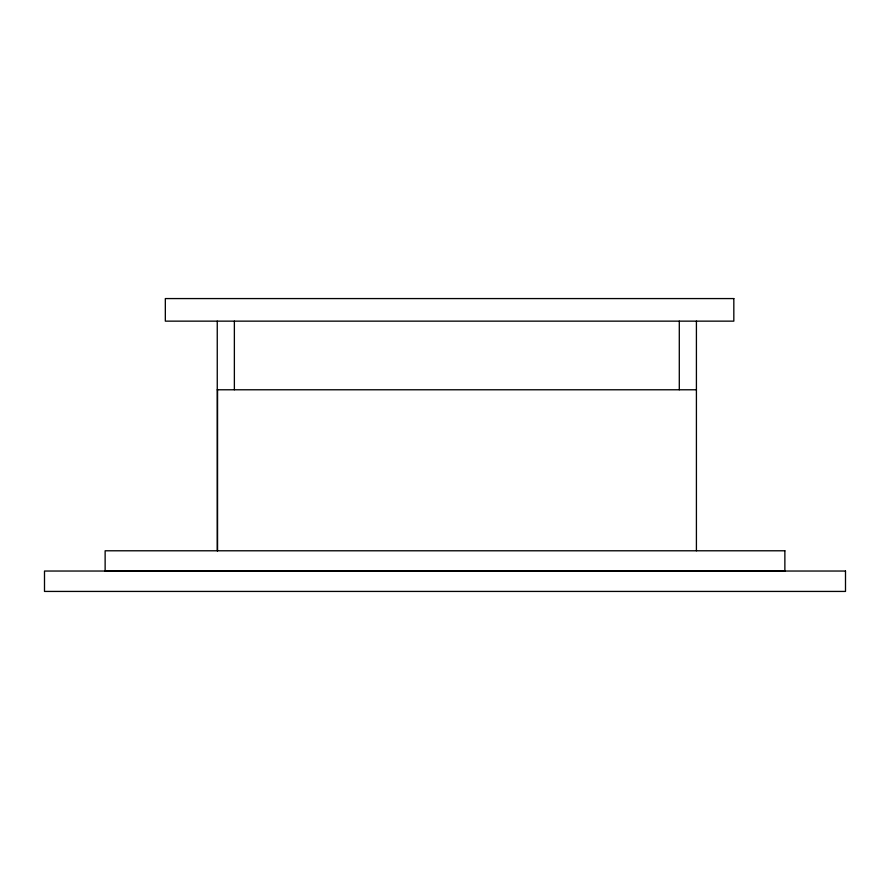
<?xml version="1.0" encoding="UTF-8"?>
<svg xmlns="http://www.w3.org/2000/svg" width="890" height="890" viewBox="0 0 890 890"><rect width="100%" height="100%" fill="white"/><g stroke="black" fill="none" stroke-linecap="round" stroke-linejoin="round"><path stroke-width="1.33" d="M217.249 389.776L696.414 389.776M696.414 321.145L696.414 550.788M679.293 321.145L679.293 389.776M234.37 321.145L234.37 389.776M217.549 389.776L217.549 550.788M217.249 321.145L217.282 550.788M733.827 298.573L165.329 298.573L165.329 321.145L733.827 321.145L733.827 298.573M784.869 550.788L105.131 550.788L105.131 571.18L784.869 571.18L784.869 550.788M845.5 571.035L44.5 571.035L44.5 591.427L845.5 591.427L845.5 571.035"/></g></svg>
